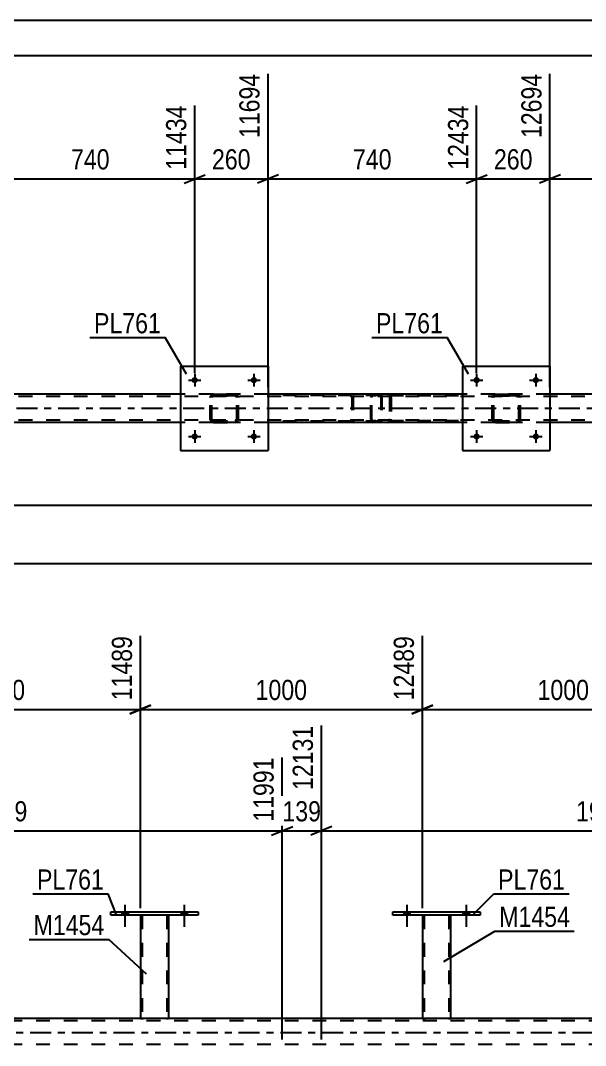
# Model space of a CAD drawing. Header units: millimetres. Extents: x 0 to 841, y 0 to 594.
# Drawn here: x 512.8 to 592.9, y 448.5 to 594 of the extents above; entities that cross this region are included whole.
import ezdxf

# ---------------------------------------------------------------- set-up
doc = ezdxf.new("R2010")
doc.units = ezdxf.units.MM
doc.linetypes.add('DXK_LINE_DOT2', pattern=[3.9198, 1.9599, -1.9599])
doc.linetypes.add('DXK_LINE_DOT3', pattern=[5.9187, 2.979, -0.9799, 0.9799, -0.9799])
doc.styles.add('Arial Narrow', font='ARIALN.TTF', dxfattribs={"height": 0.2})

# ---------------------------------------------------------------- blocks, each defined once
blk = doc.blocks.new('Unknown-814553314-1133')
at = {"color": 5, "linetype": 'Continuous'}
for p, q in [((841, 594), (0, 594)), ((836, 589), (5, 589))]:
    blk.add_line(p, q, dxfattribs=at)
blk = doc.blocks.new('Part-814553314-2933 - 2883')
at = {"color": 7, "linetype": 'DXK_LINE_DOT2'}
for p, q in [((757.51, 540.62), (80.15, 540.62)), ((547.91, 540.94), (535.51, 540.94)), ((587.91, 540.94), (575.51, 540.94)), ((757.51, 537.26), (80.15, 537.26)), ((547.91, 536.94), (535.51, 536.94)), ((587.91, 536.94), (575.51, 536.94))]:
    blk.add_line(p, q, dxfattribs=at)
at = {"color": 2, "linetype": 'Continuous'}
for p, q in [((535.51, 540.94), (507.91, 540.94)), ((575.51, 540.94), (547.91, 540.94)), ((615.51, 540.94), (587.91, 540.94)), ((535.51, 536.94), (507.91, 536.94)), ((575.51, 536.94), (547.91, 536.94)), ((615.51, 536.94), (587.91, 536.94))]:
    blk.add_line(p, q, dxfattribs=at)
at = {"color": 7, "linetype": 'DXK_LINE_DOT3'}
blk.add_line((80.15, 538.94), (757.51, 538.94), dxfattribs=at)
blk = doc.blocks.new('Bolt-814553314-2971 - 2883')
at = {"linetype": 'Continuous'}
for points in [[(577.95, 542.94, -1), (577.07, 542.94, -1)], [(586.35, 542.94, -1), (585.47, 542.94, -1)]]:
    blk.add_hatch(color=1, dxfattribs=at).paths.add_polyline_path(points)
at = {"color": 1, "linetype": 'Continuous'}
for p, q in [((576.63, 542.94), (578.39, 542.94)), ((577.51, 543.82), (577.51, 542.06)), ((585.03, 542.94), (586.79, 542.94)), ((585.91, 543.82), (585.91, 542.06))]:
    blk.add_line(p, q, dxfattribs=at)
blk = doc.blocks.new('Part-814553314-3036 - 2883')
at = {"color": 2, "linetype": 'Continuous'}
for p, q in [((575.51, 544.94), (575.51, 532.94)), ((575.51, 544.94), (587.91, 544.94)), ((587.91, 544.94), (587.91, 532.94)), ((575.51, 532.94), (587.91, 532.94))]:
    blk.add_line(p, q, dxfattribs=at)
blk = doc.blocks.new('Bolt-814553314-2972 - 2883')
at = {"linetype": 'Continuous'}
for points in [[(577.95, 534.94, -1), (577.07, 534.94, -1)], [(586.35, 534.94, -1), (585.47, 534.94, -1)]]:
    blk.add_hatch(color=1, dxfattribs=at).paths.add_polyline_path(points)
at = {"color": 1, "linetype": 'Continuous'}
for p, q in [((577.51, 535.82), (577.51, 534.06)), ((585.91, 535.82), (585.91, 534.06)), ((576.63, 534.94), (578.39, 534.94)), ((585.03, 534.94), (586.79, 534.94))]:
    blk.add_line(p, q, dxfattribs=at)
blk = doc.blocks.new('Part-814553314-3037 - 2883')
at = {"color": 7, "linetype": 'DXK_LINE_DOT2'}
for p, q in [((579.71, 540.46), (579.74, 540.65)), ((579.74, 540.65), (579.71, 540.46)), ((579.71, 537.42), (579.71, 540.46)), ((579.95, 540.46), (579.96, 540.56)), ((579.96, 540.56), (579.95, 540.46)), ((579.95, 537.42), (579.95, 540.46)), ((579.96, 540.56), (580.02, 540.63)), ((580.02, 540.63), (579.96, 540.56)), ((580, 540.91), (580.19, 540.94)), ((580.19, 540.94), (580, 540.91)), ((580.02, 540.63), (580.09, 540.69)), ((580.09, 540.69), (580.02, 540.63)), ((580.09, 540.69), (580.19, 540.7)), ((580.19, 540.7), (580.09, 540.69)), ((580.19, 540.94), (583.23, 540.94)), ((580.19, 540.94), (580.19, 540.94)), ((580.19, 540.94), (583.23, 540.94)), ((580.19, 540.7), (583.23, 540.7)), ((580.19, 540.7), (580.19, 540.7)), ((583.23, 540.7), (580.19, 540.7)), ((583.23, 540.94), (583.23, 540.94)), ((583.23, 540.94), (583.41, 540.91)), ((583.41, 540.91), (583.23, 540.94)), ((583.23, 540.7), (583.23, 540.7)), ((583.23, 540.7), (583.32, 540.69)), ((583.32, 540.69), (583.23, 540.7)), ((583.32, 540.69), (583.4, 540.63)), ((583.4, 540.63), (583.32, 540.69)), ((583.4, 540.63), (583.45, 540.56)), ((583.45, 540.56), (583.4, 540.63)), ((583.45, 540.56), (583.47, 540.46)), ((583.47, 540.46), (583.45, 540.56)), ((583.47, 537.42), (583.47, 540.46)), ((583.67, 540.65), (583.71, 540.46)), ((583.71, 540.46), (583.67, 540.65)), ((583.71, 537.42), (583.71, 540.46)), ((579.74, 537.24), (579.71, 537.42)), ((579.71, 537.42), (579.74, 537.24)), ((579.96, 537.33), (579.95, 537.42)), ((579.95, 537.42), (579.96, 537.33)), ((580.02, 537.25), (579.96, 537.33)), ((579.96, 537.33), (580.02, 537.25)), ((580.19, 536.94), (580, 536.98)), ((580, 536.98), (580.19, 536.94)), ((580.09, 537.2), (580.02, 537.25)), ((580.02, 537.25), (580.09, 537.2)), ((580.19, 537.18), (580.09, 537.2)), ((580.09, 537.2), (580.19, 537.18)), ((580.19, 537.18), (583.23, 537.18)), ((580.19, 537.18), (580.19, 537.18)), ((580.19, 537.18), (583.23, 537.18)), ((583.32, 537.2), (583.23, 537.18)), ((583.23, 537.18), (583.32, 537.2)), ((583.23, 537.18), (583.23, 537.18)), ((583.41, 536.98), (583.23, 536.94)), ((583.23, 536.94), (583.41, 536.98)), ((583.4, 537.25), (583.32, 537.2)), ((583.32, 537.2), (583.4, 537.25)), ((583.45, 537.33), (583.4, 537.25)), ((583.4, 537.25), (583.45, 537.33)), ((583.47, 537.42), (583.45, 537.33)), ((583.45, 537.33), (583.47, 537.42)), ((583.71, 537.42), (583.67, 537.24)), ((583.67, 537.24), (583.71, 537.42)), ((580.19, 536.94), (583.23, 536.94)), ((580.19, 536.94), (580.19, 536.94)), ((580.19, 536.94), (583.23, 536.94)), ((583.23, 536.94), (583.23, 536.94))]:
    blk.add_line(p, q, dxfattribs=at)
at = {"color": 7, "linetype": 'DXK_LINE_DOT3'}
blk.add_line((581.71, 538.94), (581.71, 538.94), dxfattribs=at)
at = {"color": 7, "linetype": 'DXK_LINE_DOT2'}
for centre, start, end in [((580.19, 540.46), 112.5, 157.5), ((580.19, 540.46), 112.5, 157.5), ((583.23, 540.46), 22.5, 67.5), ((583.23, 540.46), 22.5, 67.5), ((580.19, 537.42), 202.5, 247.5), ((580.19, 537.42), 202.5, 247.5), ((583.23, 537.42), 292.5, 337.5), ((583.23, 537.42), 292.5, 337.5)]:
    blk.add_arc(centre, 0.48, start, end, dxfattribs=at)
blk = doc.blocks.new('Bolt-814553314-2973 - 2883')
at = {"linetype": 'Continuous'}
for points in [[(537.95, 542.94, -1), (537.07, 542.94, -1)], [(546.35, 542.94, -1), (545.47, 542.94, -1)]]:
    blk.add_hatch(color=1, dxfattribs=at).paths.add_polyline_path(points)
at = {"color": 1, "linetype": 'Continuous'}
for p, q in [((536.63, 542.94), (538.39, 542.94)), ((537.51, 543.82), (537.51, 542.06)), ((545.03, 542.94), (546.79, 542.94)), ((545.91, 543.82), (545.91, 542.06))]:
    blk.add_line(p, q, dxfattribs=at)
blk = doc.blocks.new('Bolt-814553314-2974 - 2883')
at = {"linetype": 'Continuous'}
for points in [[(537.95, 534.94, -1), (537.07, 534.94, -1)], [(546.35, 534.94, -1), (545.47, 534.94, -1)]]:
    blk.add_hatch(color=1, dxfattribs=at).paths.add_polyline_path(points)
at = {"color": 1, "linetype": 'Continuous'}
for p, q in [((537.51, 535.82), (537.51, 534.06)), ((545.91, 535.82), (545.91, 534.06)), ((536.63, 534.94), (538.39, 534.94)), ((545.03, 534.94), (546.79, 534.94))]:
    blk.add_line(p, q, dxfattribs=at)
blk = doc.blocks.new('Part-814553314-3042 - 2883')
at = {"color": 2, "linetype": 'Continuous'}
for p, q in [((535.51, 544.94), (535.51, 532.94)), ((535.51, 544.94), (547.91, 544.94)), ((547.91, 544.94), (547.91, 532.94)), ((535.51, 532.94), (547.91, 532.94))]:
    blk.add_line(p, q, dxfattribs=at)
blk = doc.blocks.new('Part-814553314-3043 - 2883')
at = {"color": 7, "linetype": 'DXK_LINE_DOT2'}
for p, q in [((539.71, 540.46), (539.74, 540.65)), ((539.74, 540.65), (539.71, 540.46)), ((539.71, 537.42), (539.71, 540.46)), ((539.95, 540.46), (539.96, 540.56)), ((539.96, 540.56), (539.95, 540.46)), ((539.95, 537.42), (539.95, 540.46)), ((539.96, 540.56), (540.02, 540.63)), ((540.02, 540.63), (539.96, 540.56)), ((540, 540.91), (540.19, 540.94)), ((540.19, 540.94), (540, 540.91)), ((540.02, 540.63), (540.09, 540.69)), ((540.09, 540.69), (540.02, 540.63)), ((540.09, 540.69), (540.19, 540.7)), ((540.19, 540.7), (540.09, 540.69)), ((540.19, 540.94), (543.23, 540.94)), ((540.19, 540.94), (540.19, 540.94)), ((540.19, 540.94), (543.23, 540.94)), ((540.19, 540.7), (543.23, 540.7)), ((540.19, 540.7), (540.19, 540.7)), ((543.23, 540.7), (540.19, 540.7)), ((543.23, 540.94), (543.23, 540.94)), ((543.23, 540.94), (543.41, 540.91)), ((543.41, 540.91), (543.23, 540.94)), ((543.23, 540.7), (543.23, 540.7)), ((543.23, 540.7), (543.32, 540.69)), ((543.32, 540.69), (543.23, 540.7)), ((543.32, 540.69), (543.4, 540.63)), ((543.4, 540.63), (543.32, 540.69)), ((543.4, 540.63), (543.45, 540.56)), ((543.45, 540.56), (543.4, 540.63)), ((543.45, 540.56), (543.47, 540.46)), ((543.47, 540.46), (543.45, 540.56)), ((543.47, 537.42), (543.47, 540.46)), ((543.67, 540.65), (543.71, 540.46)), ((543.71, 540.46), (543.67, 540.65)), ((543.71, 537.42), (543.71, 540.46)), ((539.74, 537.24), (539.71, 537.42)), ((539.71, 537.42), (539.74, 537.24)), ((539.96, 537.33), (539.95, 537.42)), ((539.95, 537.42), (539.96, 537.33)), ((540.02, 537.25), (539.96, 537.33)), ((539.96, 537.33), (540.02, 537.25)), ((540.19, 536.94), (540, 536.98)), ((540, 536.98), (540.19, 536.94)), ((540.09, 537.2), (540.02, 537.25)), ((540.02, 537.25), (540.09, 537.2)), ((540.19, 537.18), (540.09, 537.2)), ((540.09, 537.2), (540.19, 537.18)), ((540.19, 537.18), (543.23, 537.18)), ((540.19, 537.18), (540.19, 537.18)), ((540.19, 537.18), (543.23, 537.18)), ((543.32, 537.2), (543.23, 537.18)), ((543.23, 537.18), (543.32, 537.2)), ((543.23, 537.18), (543.23, 537.18)), ((543.41, 536.98), (543.23, 536.94)), ((543.23, 536.94), (543.41, 536.98)), ((543.4, 537.25), (543.32, 537.2)), ((543.32, 537.2), (543.4, 537.25)), ((543.45, 537.33), (543.4, 537.25)), ((543.4, 537.25), (543.45, 537.33)), ((543.47, 537.42), (543.45, 537.33)), ((543.45, 537.33), (543.47, 537.42)), ((543.71, 537.42), (543.67, 537.24)), ((543.67, 537.24), (543.71, 537.42)), ((540.19, 536.94), (543.23, 536.94)), ((540.19, 536.94), (540.19, 536.94)), ((540.19, 536.94), (543.23, 536.94)), ((543.23, 536.94), (543.23, 536.94))]:
    blk.add_line(p, q, dxfattribs=at)
at = {"color": 7, "linetype": 'DXK_LINE_DOT3'}
blk.add_line((541.71, 538.94), (541.71, 538.94), dxfattribs=at)
at = {"color": 7, "linetype": 'DXK_LINE_DOT2'}
for centre, start, end in [((540.19, 540.46), 112.5, 157.5), ((540.19, 540.46), 112.5, 157.5), ((543.23, 540.46), 22.5, 67.5), ((543.23, 540.46), 22.5, 67.5), ((540.19, 537.42), 202.5, 247.5), ((540.19, 537.42), 202.5, 247.5), ((543.23, 537.42), 292.5, 337.5), ((543.23, 537.42), 292.5, 337.5)]:
    blk.add_arc(centre, 0.48, start, end, dxfattribs=at)
blk = doc.blocks.new('Part-814553314-3096 - 2883')
at = {"color": 7, "linetype": 'DXK_LINE_DOT2'}
for p, q in [((563.73, 540.94), (548.4, 540.94)), ((563.73, 540.78), (548.4, 540.78)), ((559.84, 540.75), (559.81, 540.62)), ((559.81, 540.62), (559.81, 537.26)), ((559.98, 540.62), (559.99, 540.69)), ((559.98, 540.62), (559.98, 537.26)), ((559.99, 540.69), (560.03, 540.74)), ((560.15, 540.94), (560.02, 540.92)), ((560.03, 540.74), (560.06, 540.76)), ((560.06, 540.76), (560.08, 540.77)), ((560.08, 540.77), (560.15, 540.78)), ((563.86, 540.92), (563.73, 540.94)), ((563.73, 540.78), (563.79, 540.77)), ((563.79, 540.77), (563.85, 540.74)), ((563.85, 540.74), (563.88, 540.69)), ((563.88, 540.69), (563.9, 540.62)), ((563.9, 540.62), (563.9, 537.26)), ((564.07, 540.62), (564.04, 540.75)), ((564.07, 540.62), (564.07, 537.26)), ((563.73, 537.1), (548.4, 537.1)), ((559.81, 537.26), (559.84, 537.14)), ((559.99, 537.2), (559.98, 537.26)), ((560.03, 537.15), (559.99, 537.2)), ((560.03, 537.15), (560.06, 537.13)), ((560.06, 537.13), (560.08, 537.12)), ((560.08, 537.12), (560.15, 537.1)), ((563.79, 537.12), (563.73, 537.1)), ((563.85, 537.15), (563.79, 537.12)), ((563.88, 537.2), (563.85, 537.15)), ((563.9, 537.26), (563.88, 537.2)), ((564.04, 537.14), (564.07, 537.26)), ((563.73, 536.94), (548.4, 536.94)), ((560.02, 536.97), (560.15, 536.94)), ((563.73, 536.94), (563.86, 536.97))]:
    blk.add_line(p, q, dxfattribs=at)
for centre, start, end in [((563.74, 540.61), 24.32, 69.2417), ((560.14, 537.28), 204.32, 249.2417), ((563.74, 537.28), 290.7583, 335.68)]:
    blk.add_arc(centre, 0.331, start, end, dxfattribs=at)
blk = doc.blocks.new('Part-814553314-3110 - 2883')
at = {"color": 7, "linetype": 'DXK_LINE_DOT2'}
for p, q in [((562.54, 540.65), (562.52, 540.46)), ((562.52, 537.42), (562.52, 540.46)), ((562.6, 540.8), (562.54, 540.65)), ((562.69, 540.91), (562.6, 540.8)), ((562.65, 540.46), (562.66, 540.56)), ((562.65, 537.42), (562.65, 540.46)), ((562.66, 540.56), (562.69, 540.63)), ((562.79, 540.94), (562.69, 540.91)), ((562.69, 540.63), (562.74, 540.69)), ((562.74, 540.69), (562.79, 540.7)), ((574.95, 540.94), (562.79, 540.94)), ((574.95, 540.7), (562.79, 540.7)), ((564.07, 540.94), (564.07, 540.7)), ((565.07, 540.91), (564.88, 540.94)), ((564.88, 540.7), (564.98, 540.69)), ((564.98, 540.69), (565.06, 540.63)), ((565.06, 540.63), (565.11, 540.56)), ((565.11, 540.56), (565.13, 540.46)), ((565.13, 540.46), (565.13, 537.42)), ((565.37, 540.55), (565.35, 540.65)), ((565.38, 540.46), (565.37, 540.55)), ((565.38, 540.46), (565.38, 537.42)), ((562.52, 537.42), (562.54, 537.24)), ((562.54, 537.24), (562.6, 537.08)), ((562.6, 537.08), (562.69, 536.98)), ((562.66, 537.33), (562.65, 537.42)), ((562.69, 537.25), (562.66, 537.33)), ((562.74, 537.2), (562.69, 537.25)), ((562.69, 536.98), (562.79, 536.94)), ((562.79, 537.18), (562.74, 537.2)), ((574.95, 537.18), (562.79, 537.18)), ((564.07, 536.94), (564.07, 537.18)), ((564.98, 537.2), (564.88, 537.18)), ((564.88, 536.94), (565.07, 536.98)), ((565.06, 537.25), (564.98, 537.2)), ((565.11, 537.33), (565.06, 537.25)), ((565.13, 537.42), (565.11, 537.33)), ((565.35, 537.24), (565.37, 537.34)), ((565.37, 537.34), (565.38, 537.42)), ((574.95, 536.94), (562.79, 536.94))]:
    blk.add_line(p, q, dxfattribs=at)
for centre, start, end in [((564.9, 540.45), 23.8494, 68.8059), ((564.9, 537.44), 291.1941, 336.1506)]:
    blk.add_arc(centre, 0.492, start, end, dxfattribs=at)
blk = doc.blocks.new('Part-814553314-3994 - 3897')
at = {"color": 7, "linetype": 'DXK_LINE_DOT2'}
for p, q in [((791.36, 452), (70.25, 452)), ((533.81, 452.32), (529.81, 452.32)), ((573.81, 452.32), (569.81, 452.32)), ((791.36, 448.64), (70.25, 448.64))]:
    blk.add_line(p, q, dxfattribs=at)
at = {"color": 2, "linetype": 'Continuous'}
for p, q in [((529.81, 452.32), (493.81, 452.32)), ((569.81, 452.32), (533.81, 452.32)), ((609.81, 452.32), (573.81, 452.32))]:
    blk.add_line(p, q, dxfattribs=at)
at = {"color": 7, "linetype": 'DXK_LINE_DOT3'}
blk.add_line((70.25, 450.32), (791.36, 450.32), dxfattribs=at)
blk = doc.blocks.new('Part-814553314-4042 - 3897')
at = {"color": 7, "linetype": 'DXK_LINE_DOT3'}
blk.add_line((589.63, 317.7), (640.59, 457.72), dxfattribs=at)
at = {"color": 7, "linetype": 'DXK_LINE_DOT2'}
for p, q in [((635.21, 448.32), (591.09, 327.1)), ((639.13, 448.32), (595.01, 327.1)), ((639.3, 448.32), (637.77, 444.12)), ((590.92, 327.1), (592.68, 331.92)), ((596.94, 331.92), (595.18, 327.1)), ((595.18, 327.1), (590.92, 327.1))]:
    blk.add_line(p, q, dxfattribs=at)
at = {"color": 2, "linetype": 'Continuous'}
for p, q in [((635.04, 448.32), (592.68, 331.92)), ((639.3, 448.32), (635.04, 448.32)), ((637.77, 444.12), (596.94, 331.92))]:
    blk.add_line(p, q, dxfattribs=at)
blk = doc.blocks.new('Bolt-814553314-4135 - 3897')
at = {"linetype": 'Continuous'}
for points in [[(567.17, 466.96), (568.05, 466.96), (568.05, 467.44), (567.17, 467.44)], [(575.57, 466.96), (576.45, 466.96), (576.45, 467.44), (575.57, 467.44)]]:
    blk.add_hatch(color=1, dxfattribs=at).paths.add_polyline_path(points)
at = {"color": 1, "linetype": 'Continuous'}
for p, q in [((567.17, 467.44), (567.17, 466.96)), ((567.61, 468.44), (567.61, 465.32)), ((568.05, 467.44), (568.05, 466.96)), ((575.57, 467.44), (575.57, 466.96)), ((576.01, 468.44), (576.01, 465.32)), ((576.45, 467.44), (576.45, 466.96))]:
    blk.add_line(p, q, dxfattribs=at)
blk = doc.blocks.new('Bolt-814553314-4136 - 3897')
at = {"linetype": 'Continuous'}
for points in [[(567.17, 466.96), (568.05, 466.96), (568.05, 467.44), (567.17, 467.44)], [(575.57, 466.96), (576.45, 466.96), (576.45, 467.44), (575.57, 467.44)]]:
    blk.add_hatch(color=1, dxfattribs=at).paths.add_polyline_path(points)
at = {"color": 1, "linetype": 'Continuous'}
for p, q in [((567.17, 467.44), (567.17, 466.96)), ((567.61, 468.44), (567.61, 465.32)), ((568.05, 467.44), (568.05, 466.96)), ((575.57, 467.44), (575.57, 466.96)), ((576.01, 468.44), (576.01, 465.32)), ((576.45, 467.44), (576.45, 466.96))]:
    blk.add_line(p, q, dxfattribs=at)
blk = doc.blocks.new('Bolt-814553314-4137 - 3897')
at = {"linetype": 'Continuous'}
for points in [[(527.17, 466.96), (528.05, 466.96), (528.05, 467.44), (527.17, 467.44)], [(535.57, 466.96), (536.45, 466.96), (536.45, 467.44), (535.57, 467.44)]]:
    blk.add_hatch(color=1, dxfattribs=at).paths.add_polyline_path(points)
at = {"color": 1, "linetype": 'Continuous'}
for p, q in [((527.17, 467.44), (527.17, 466.96)), ((527.61, 468.44), (527.61, 465.32)), ((528.05, 467.44), (528.05, 466.96)), ((535.57, 467.44), (535.57, 466.96)), ((536.01, 468.44), (536.01, 465.32)), ((536.45, 467.44), (536.45, 466.96))]:
    blk.add_line(p, q, dxfattribs=at)
blk = doc.blocks.new('Bolt-814553314-4146 - 3897')
at = {"linetype": 'Continuous'}
for points in [[(527.17, 466.96), (528.05, 466.96), (528.05, 467.44), (527.17, 467.44)], [(535.57, 466.96), (536.45, 466.96), (536.45, 467.44), (535.57, 467.44)]]:
    blk.add_hatch(color=1, dxfattribs=at).paths.add_polyline_path(points)
at = {"color": 1, "linetype": 'Continuous'}
for p, q in [((527.17, 467.44), (527.17, 466.96)), ((527.61, 468.44), (527.61, 465.32)), ((528.05, 467.44), (528.05, 466.96)), ((535.57, 467.44), (535.57, 466.96)), ((536.01, 468.44), (536.01, 465.32)), ((536.45, 467.44), (536.45, 466.96))]:
    blk.add_line(p, q, dxfattribs=at)
blk = doc.blocks.new('Part-814553314-4204 - 3897')
at = {"color": 2, "linetype": 'Continuous'}
for p, q in [((565.61, 467.44), (578.01, 467.44)), ((565.61, 466.96), (565.61, 467.44)), ((578.01, 467.44), (578.01, 466.96)), ((578.01, 466.96), (565.61, 466.96))]:
    blk.add_line(p, q, dxfattribs=at)
blk = doc.blocks.new('Part-814553314-4209 - 3897')
at = {"color": 7, "linetype": 'DXK_LINE_DOT2'}
for p, q in [((569.81, 466.97), (569.81, 466.97)), ((569.81, 466.97), (569.81, 466.96)), ((569.81, 466.96), (569.81, 466.97)), ((569.84, 466.97), (569.81, 466.97)), ((569.81, 466.97), (569.84, 466.97)), ((569.95, 466.97), (569.84, 466.97)), ((569.84, 466.97), (569.95, 466.97)), ((570.1, 466.97), (569.95, 466.97)), ((569.95, 466.97), (570.1, 466.97)), ((570.05, 466.97), (570.05, 466.97)), ((570.05, 466.97), (570.05, 452.32)), ((570.06, 466.97), (570.05, 466.97)), ((570.05, 466.97), (570.06, 466.97)), ((570.12, 466.97), (570.06, 466.97)), ((570.06, 466.97), (570.12, 466.97)), ((573.51, 466.97), (570.1, 466.97)), ((573.51, 466.97), (570.1, 466.97)), ((573.42, 466.97), (570.12, 466.97)), ((570.12, 466.97), (570.19, 466.97)), ((573.5, 466.97), (570.19, 466.97)), ((573.5, 466.97), (573.42, 466.97)), ((573.55, 466.97), (573.5, 466.97)), ((573.5, 466.97), (573.55, 466.97)), ((573.51, 466.97), (573.67, 466.97)), ((573.67, 466.97), (573.51, 466.97)), ((573.57, 466.97), (573.55, 466.97)), ((573.55, 466.97), (573.57, 466.97)), ((573.57, 466.97), (573.57, 466.97)), ((573.57, 466.97), (573.57, 452.32)), ((573.67, 466.97), (573.77, 466.97)), ((573.77, 466.97), (573.67, 466.97)), ((573.77, 466.97), (573.81, 466.97)), ((573.81, 466.97), (573.77, 466.97)), ((573.81, 466.97), (573.81, 466.97)), ((573.81, 466.97), (573.81, 466.96)), ((573.81, 466.96), (573.81, 466.97)), ((569.81, 452.32), (569.84, 452.32)), ((569.84, 452.32), (569.95, 452.32)), ((569.95, 452.32), (570.1, 452.32)), ((570.06, 452.32), (570.05, 452.32)), ((570.05, 452.32), (570.06, 452.32)), ((570.12, 452.32), (570.06, 452.32)), ((570.06, 452.32), (570.12, 452.32)), ((573.51, 452.32), (570.1, 452.32)), ((573.42, 452.32), (570.12, 452.32)), ((570.12, 452.32), (570.19, 452.32)), ((573.55, 452.32), (570.19, 452.32)), ((573.5, 452.32), (573.42, 452.32)), ((573.55, 452.32), (573.5, 452.32)), ((573.51, 452.32), (573.67, 452.32)), ((573.57, 452.32), (573.55, 452.32)), ((573.55, 452.32), (573.57, 452.32)), ((573.67, 452.32), (573.77, 452.32)), ((573.77, 452.32), (573.81, 452.32))]:
    blk.add_line(p, q, dxfattribs=at)
at = {"color": 2, "linetype": 'Continuous'}
for p, q in [((569.81, 466.96), (569.81, 452.32)), ((573.81, 466.96), (573.81, 452.32)), ((569.84, 452.32), (569.81, 452.32)), ((569.95, 452.32), (569.84, 452.32)), ((570.1, 452.32), (569.95, 452.32)), ((573.51, 452.32), (570.1, 452.32)), ((573.67, 452.32), (573.51, 452.32)), ((573.77, 452.32), (573.67, 452.32)), ((573.81, 452.32), (573.77, 452.32))]:
    blk.add_line(p, q, dxfattribs=at)
blk = doc.blocks.new('Part-814553314-4214 - 3897')
at = {"color": 2, "linetype": 'Continuous'}
for p, q in [((525.61, 467.44), (538.01, 467.44)), ((525.61, 466.96), (525.61, 467.44)), ((538.01, 467.44), (538.01, 466.96)), ((538.01, 466.96), (525.61, 466.96))]:
    blk.add_line(p, q, dxfattribs=at)
blk = doc.blocks.new('Part-814553314-4219 - 3897')
at = {"color": 7, "linetype": 'DXK_LINE_DOT2'}
for p, q in [((529.81, 466.97), (529.81, 466.97)), ((529.81, 466.97), (529.81, 466.96)), ((529.81, 466.96), (529.81, 466.97)), ((529.84, 466.97), (529.81, 466.97)), ((529.81, 466.97), (529.84, 466.97)), ((529.95, 466.97), (529.84, 466.97)), ((529.84, 466.97), (529.95, 466.97)), ((530.1, 466.97), (529.95, 466.97)), ((529.95, 466.97), (530.1, 466.97)), ((530.05, 466.97), (530.05, 466.97)), ((530.05, 466.97), (530.05, 452.32)), ((530.06, 466.97), (530.05, 466.97)), ((530.05, 466.97), (530.06, 466.97)), ((530.12, 466.97), (530.06, 466.97)), ((530.06, 466.97), (530.12, 466.97)), ((533.51, 466.97), (530.1, 466.97)), ((533.51, 466.97), (530.1, 466.97)), ((533.42, 466.97), (530.12, 466.97)), ((530.12, 466.97), (530.19, 466.97)), ((533.5, 466.97), (530.19, 466.97)), ((533.5, 466.97), (533.42, 466.97)), ((533.55, 466.97), (533.5, 466.97)), ((533.5, 466.97), (533.55, 466.97)), ((533.51, 466.97), (533.67, 466.97)), ((533.67, 466.97), (533.51, 466.97)), ((533.57, 466.97), (533.55, 466.97)), ((533.55, 466.97), (533.57, 466.97)), ((533.57, 466.97), (533.57, 466.97)), ((533.57, 466.97), (533.57, 452.32)), ((533.67, 466.97), (533.77, 466.97)), ((533.77, 466.97), (533.67, 466.97)), ((533.77, 466.97), (533.81, 466.97)), ((533.81, 466.97), (533.77, 466.97)), ((533.81, 466.97), (533.81, 466.97)), ((533.81, 466.97), (533.81, 466.96)), ((533.81, 466.96), (533.81, 466.97)), ((529.81, 452.32), (529.84, 452.32)), ((529.84, 452.32), (529.95, 452.32)), ((529.95, 452.32), (530.1, 452.32)), ((530.06, 452.32), (530.05, 452.32)), ((530.05, 452.32), (530.06, 452.32)), ((530.12, 452.32), (530.06, 452.32)), ((530.06, 452.32), (530.12, 452.32)), ((533.51, 452.32), (530.1, 452.32)), ((533.42, 452.32), (530.12, 452.32)), ((530.12, 452.32), (530.19, 452.32)), ((533.55, 452.32), (530.19, 452.32)), ((533.5, 452.32), (533.42, 452.32)), ((533.55, 452.32), (533.5, 452.32)), ((533.51, 452.32), (533.67, 452.32)), ((533.57, 452.32), (533.55, 452.32)), ((533.55, 452.32), (533.57, 452.32)), ((533.67, 452.32), (533.77, 452.32)), ((533.77, 452.32), (533.81, 452.32))]:
    blk.add_line(p, q, dxfattribs=at)
at = {"color": 2, "linetype": 'Continuous'}
for p, q in [((529.81, 466.96), (529.81, 452.32)), ((533.81, 466.96), (533.81, 452.32)), ((529.84, 452.32), (529.81, 452.32)), ((529.95, 452.32), (529.84, 452.32)), ((530.1, 452.32), (529.95, 452.32)), ((533.51, 452.32), (530.1, 452.32)), ((533.67, 452.32), (533.51, 452.32)), ((533.77, 452.32), (533.67, 452.32)), ((533.81, 452.32), (533.77, 452.32))]:
    blk.add_line(p, q, dxfattribs=at)
blk = doc.blocks.new('StraightDimension-814553314-20017 - 2883')
at = {"color": 7, "linetype": 'Continuous'}
for p, q in [((507.91, 541.94), (507.91, 586.45)), ((537.51, 543.94), (537.51, 581.95)), ((509.41, 572.11), (506.41, 570.91)), ((536.01, 570.91), (539.01, 572.11)), ((507.91, 571.51), (537.51, 571.51))]:
    blk.add_line(p, q, dxfattribs=at)
at = {"color": 0}
blk.add_wipeout([(526.05, 572.26), (526.05, 576.46), (519.36, 576.46), (519.36, 572.26)], dxfattribs=at)
at = {"color": 3, "style": 'Arial Narrow'}
blk.add_text('740', height=2.863, dxfattribs=at).set_placement((519.96, 572.86))
at = {"color": 0, "linetype": 'Continuous'}
blk.add_wipeout([(536.91, 582.55), (532.71, 582.55), (532.71, 572.21), (536.91, 572.21)], dxfattribs=at)
at = {"color": 3, "linetype": 'Continuous', "style": 'Arial Narrow'}
blk.add_text('11434', height=2.863, rotation=90.0002, dxfattribs=at).set_placement((536.31, 572.81))
blk = doc.blocks.new('StraightDimension-814553314-3327 - 2883')
at = {"color": 7, "linetype": 'Continuous'}
blk.add_line((79.51, 516.89), (793.6, 516.89), dxfattribs=at)
blk = doc.blocks.new('StraightDimension-814553314-7676 - 2883')
at = {"color": 7, "linetype": 'Continuous'}
blk.add_line((80.15, 525.17), (792.96, 525.17), dxfattribs=at)
blk = doc.blocks.new('StraightDimension-814553314-20013 - 2883')
at = {"color": 7, "linetype": 'Continuous'}
for p, q in [((587.91, 541.94), (587.91, 586.45)), ((617.51, 543.94), (617.51, 581.95)), ((589.41, 572.11), (586.41, 570.91)), ((616.01, 570.91), (619.01, 572.11)), ((587.91, 571.51), (617.51, 571.51))]:
    blk.add_line(p, q, dxfattribs=at)
at = {"color": 0}
blk.add_wipeout([(606.05, 572.26), (606.05, 576.46), (599.36, 576.46), (599.36, 572.26)], dxfattribs=at)
at = {"color": 3, "style": 'Arial Narrow'}
blk.add_text('740', height=2.863, dxfattribs=at).set_placement((599.96, 572.86))
at = {"color": 0, "linetype": 'Continuous'}
blk.add_wipeout([(616.91, 582.55), (612.71, 582.55), (612.71, 572.21), (616.91, 572.21)], dxfattribs=at)
at = {"color": 3, "linetype": 'Continuous', "style": 'Arial Narrow'}
blk.add_text('13434', height=2.863, rotation=90.0002, dxfattribs=at).set_placement((616.31, 572.81))
blk = doc.blocks.new('StraightDimension-814553314-20014 - 2883')
at = {"color": 7, "linetype": 'Continuous'}
for p, q in [((587.91, 541.94), (587.91, 586.45)), ((577.51, 543.94), (577.51, 581.95)), ((576.01, 570.91), (579.01, 572.11)), ((589.41, 572.11), (586.41, 570.91)), ((577.51, 571.51), (587.91, 571.51))]:
    blk.add_line(p, q, dxfattribs=at)
at = {"color": 0}
blk.add_wipeout([(586.05, 572.26), (586.05, 576.46), (579.36, 576.46), (579.36, 572.26)], dxfattribs=at)
at = {"color": 3, "style": 'Arial Narrow'}
blk.add_text('260', height=2.863, dxfattribs=at).set_placement((579.96, 572.86))
at = {"color": 0, "linetype": 'Continuous'}
blk.add_wipeout([(587.31, 587.05), (583.11, 587.05), (583.11, 576.71), (587.31, 576.71)], dxfattribs=at)
at = {"color": 3, "linetype": 'Continuous', "style": 'Arial Narrow'}
blk.add_text('12694', height=2.863, rotation=90.0002, dxfattribs=at).set_placement((586.71, 577.31))
blk = doc.blocks.new('StraightDimension-814553314-20015 - 2883')
at = {"color": 7, "linetype": 'Continuous'}
for p, q in [((547.91, 541.94), (547.91, 586.45)), ((577.51, 543.94), (577.51, 581.95)), ((549.41, 572.11), (546.41, 570.91)), ((576.01, 570.91), (579.01, 572.11)), ((547.91, 571.51), (577.51, 571.51))]:
    blk.add_line(p, q, dxfattribs=at)
at = {"color": 0}
blk.add_wipeout([(566.05, 572.26), (566.05, 576.46), (559.36, 576.46), (559.36, 572.26)], dxfattribs=at)
at = {"color": 3, "style": 'Arial Narrow'}
blk.add_text('740', height=2.863, dxfattribs=at).set_placement((559.96, 572.86))
at = {"color": 0, "linetype": 'Continuous'}
blk.add_wipeout([(576.91, 582.55), (572.71, 582.55), (572.71, 572.21), (576.91, 572.21)], dxfattribs=at)
at = {"color": 3, "linetype": 'Continuous', "style": 'Arial Narrow'}
blk.add_text('12434', height=2.863, rotation=90.0002, dxfattribs=at).set_placement((576.31, 572.81))
blk = doc.blocks.new('StraightDimension-814553314-20016 - 2883')
at = {"color": 7, "linetype": 'Continuous'}
for p, q in [((547.91, 541.94), (547.91, 586.45)), ((537.51, 543.94), (537.51, 581.95)), ((536.01, 570.91), (539.01, 572.11)), ((549.41, 572.11), (546.41, 570.91)), ((537.51, 571.51), (547.91, 571.51))]:
    blk.add_line(p, q, dxfattribs=at)
at = {"color": 0}
blk.add_wipeout([(546.05, 572.26), (546.05, 576.46), (539.36, 576.46), (539.36, 572.26)], dxfattribs=at)
at = {"color": 3, "style": 'Arial Narrow'}
blk.add_text('260', height=2.863, dxfattribs=at).set_placement((539.96, 572.86))
at = {"color": 0, "linetype": 'Continuous'}
blk.add_wipeout([(547.31, 587.05), (543.11, 587.05), (543.11, 576.71), (547.31, 576.71)], dxfattribs=at)
at = {"color": 3, "linetype": 'Continuous', "style": 'Arial Narrow'}
blk.add_text('11694', height=2.863, rotation=90.0002, dxfattribs=at).set_placement((546.71, 577.31))
blk = doc.blocks.new('StraightDimension-814553314-13876 - 3897')
at = {"color": 7, "linetype": 'Continuous'}
for p, q in [((489.81, 467.97), (489.81, 506.62)), ((529.81, 467.97), (529.81, 506.62)), ((491.31, 496.78), (488.31, 495.58)), ((528.31, 495.58), (531.31, 496.78)), ((489.81, 496.18), (529.81, 496.18))]:
    blk.add_line(p, q, dxfattribs=at)
at = {"color": 0}
blk.add_wipeout([(514.06, 496.93), (514.06, 501.13), (505.55, 501.13), (505.55, 496.93)], dxfattribs=at)
at = {"color": 3, "style": 'Arial Narrow'}
blk.add_text('1000', height=2.863, dxfattribs=at).set_placement((506.15, 497.53))
at = {"color": 0, "linetype": 'Continuous'}
blk.add_wipeout([(529.21, 507.22), (525.01, 507.22), (525.01, 496.88), (529.21, 496.88)], dxfattribs=at)
at = {"color": 3, "linetype": 'Continuous', "style": 'Arial Narrow'}
blk.add_text('11489', height=2.863, rotation=90.0002, dxfattribs=at).set_placement((528.61, 497.48))
blk = doc.blocks.new('StraightDimension-814553314-13874 - 3897')
at = {"color": 7, "linetype": 'Continuous'}
for p, q in [((569.81, 467.97), (569.81, 506.62)), ((609.81, 467.97), (609.81, 506.62)), ((571.31, 496.78), (568.31, 495.58)), ((608.31, 495.58), (611.31, 496.78)), ((569.81, 496.18), (609.81, 496.18))]:
    blk.add_line(p, q, dxfattribs=at)
at = {"color": 0}
blk.add_wipeout([(594.06, 496.93), (594.06, 501.13), (585.55, 501.13), (585.55, 496.93)], dxfattribs=at)
at = {"color": 3, "style": 'Arial Narrow'}
blk.add_text('1000', height=2.863, dxfattribs=at).set_placement((586.15, 497.53))
at = {"color": 0, "linetype": 'Continuous'}
blk.add_wipeout([(609.21, 507.22), (605.01, 507.22), (605.01, 496.88), (609.21, 496.88)], dxfattribs=at)
at = {"color": 3, "linetype": 'Continuous', "style": 'Arial Narrow'}
blk.add_text('13489', height=2.863, rotation=90.0002, dxfattribs=at).set_placement((608.61, 497.48))
blk = doc.blocks.new('StraightDimension-814553314-5334 - 3897')
at = {"color": 7, "linetype": 'Continuous'}
for p, q in [((470.35, 449.32), (470.35, 493.89)), ((549.91, 449.32), (549.91, 489.39)), ((471.85, 479.55), (468.85, 478.35)), ((470.35, 478.95), (549.91, 478.95)), ((548.41, 478.35), (551.41, 479.55))]:
    blk.add_line(p, q, dxfattribs=at)
at = {"color": 0}
blk.add_wipeout([(514.39, 479.7), (514.39, 483.9), (505.87, 483.9), (505.87, 479.7)], dxfattribs=at)
at = {"color": 3, "style": 'Arial Narrow'}
blk.add_text('1989', height=2.863, dxfattribs=at).set_placement((506.47, 480.3))
at = {"color": 0, "linetype": 'Continuous'}
blk.add_wipeout([(549.31, 489.99), (545.11, 489.99), (545.11, 479.65), (549.31, 479.65)], dxfattribs=at)
at = {"color": 3, "linetype": 'Continuous', "style": 'Arial Narrow'}
blk.add_text('11991', height=2.863, rotation=90.0002, dxfattribs=at).set_placement((548.71, 480.25))
blk = doc.blocks.new('StraightDimension-814553314-5315 - 3897')
at = {"color": 7, "linetype": 'Continuous'}
for p, q in [((555.48, 449.32), (555.48, 493.89)), ((549.91, 449.32), (549.91, 489.39)), ((548.41, 478.35), (551.41, 479.55)), ((549.91, 478.95), (555.48, 478.95)), ((556.98, 479.55), (553.98, 478.35))]:
    blk.add_line(p, q, dxfattribs=at)
at = {"color": 0}
blk.add_wipeout([(556.04, 479.7), (556.04, 483.9), (549.35, 483.9), (549.35, 479.7)], dxfattribs=at)
at = {"color": 3, "style": 'Arial Narrow'}
blk.add_text('139', height=2.863, dxfattribs=at).set_placement((549.95, 480.3))
at = {"color": 0, "linetype": 'Continuous'}
blk.add_wipeout([(554.88, 494.49), (550.68, 494.49), (550.68, 484.15), (554.88, 484.15)], dxfattribs=at)
at = {"color": 3, "linetype": 'Continuous', "style": 'Arial Narrow'}
blk.add_text('12131', height=2.863, rotation=90.0002, dxfattribs=at).set_placement((554.28, 484.75))
blk = doc.blocks.new('StraightDimension-814553314-5296 - 3897')
at = {"color": 7, "linetype": 'Continuous'}
for p, q in [((555.48, 449.32), (555.48, 493.89)), ((635.04, 449.32), (635.04, 489.39)), ((556.98, 479.55), (553.98, 478.35)), ((555.48, 478.95), (635.04, 478.95)), ((633.54, 478.35), (636.54, 479.55))]:
    blk.add_line(p, q, dxfattribs=at)
at = {"color": 0}
blk.add_wipeout([(599.52, 479.7), (599.52, 483.9), (591.01, 483.9), (591.01, 479.7)], dxfattribs=at)
at = {"color": 3, "style": 'Arial Narrow'}
blk.add_text('1989', height=2.863, dxfattribs=at).set_placement((591.61, 480.3))
at = {"color": 0, "linetype": 'Continuous'}
blk.add_wipeout([(634.44, 489.99), (630.24, 489.99), (630.24, 479.65), (634.44, 479.65)], dxfattribs=at)
at = {"color": 3, "linetype": 'Continuous', "style": 'Arial Narrow'}
blk.add_text('14120', height=2.863, rotation=90.0002, dxfattribs=at).set_placement((633.84, 480.25))
blk = doc.blocks.new('StraightDimension-814553314-13875 - 3897')
at = {"color": 7, "linetype": 'Continuous'}
for p, q in [((529.81, 467.97), (529.81, 506.62)), ((569.81, 467.97), (569.81, 506.62)), ((531.31, 496.78), (528.31, 495.58)), ((568.31, 495.58), (571.31, 496.78)), ((529.81, 496.18), (569.81, 496.18))]:
    blk.add_line(p, q, dxfattribs=at)
at = {"color": 0}
blk.add_wipeout([(554.06, 496.93), (554.06, 501.13), (545.55, 501.13), (545.55, 496.93)], dxfattribs=at)
at = {"color": 3, "style": 'Arial Narrow'}
blk.add_text('1000', height=2.863, dxfattribs=at).set_placement((546.15, 497.53))
at = {"color": 0, "linetype": 'Continuous'}
blk.add_wipeout([(569.21, 507.22), (565.01, 507.22), (565.01, 496.88), (569.21, 496.88)], dxfattribs=at)
at = {"color": 3, "linetype": 'Continuous', "style": 'Arial Narrow'}
blk.add_text('12489', height=2.863, rotation=90.0002, dxfattribs=at).set_placement((568.61, 497.48))
blk = doc.blocks.new('Mark-814553314-3032 - 2883')
at = {"color": 0}
blk.add_wipeout([(572.74, 549.59), (572.74, 552.59), (563.23, 552.59), (563.23, 549.59)], dxfattribs=at)
blk.add_wipeout([(572.74, 549.59), (572.74, 552.59), (563.23, 552.59), (563.23, 549.59)], dxfattribs=at)
at = {"color": 30, "linetype": 'Continuous'}
for p in [(562.63, 548.99), (576.34, 543.79)]:
    blk.add_line(p, (573.34, 548.99), dxfattribs=at)
at = {"color": 3, "style": 'Arial Narrow'}
blk.add_text('PL761', height=2.863, dxfattribs=at).set_placement((563.23, 549.59))
blk = doc.blocks.new('Mark-814553314-3038 - 2883')
at = {"color": 0}
blk.add_wipeout([(532.74, 549.59), (532.74, 552.59), (523.23, 552.59), (523.23, 549.59)], dxfattribs=at)
blk.add_wipeout([(532.74, 549.59), (532.74, 552.59), (523.23, 552.59), (523.23, 549.59)], dxfattribs=at)
at = {"color": 30, "linetype": 'Continuous'}
for p in [(522.63, 548.99), (536.34, 543.79)]:
    blk.add_line(p, (533.34, 548.99), dxfattribs=at)
at = {"color": 3, "style": 'Arial Narrow'}
blk.add_text('PL761', height=2.863, dxfattribs=at).set_placement((523.23, 549.59))
blk = doc.blocks.new('Mark-814553314-4200 - 3897')
at = {"color": 0}
blk.add_wipeout([(590.05, 470.61), (590.05, 473.61), (580.55, 473.61), (580.55, 470.61)], dxfattribs=at)
blk.add_wipeout([(590.05, 470.61), (590.05, 473.61), (580.55, 473.61), (580.55, 470.61)], dxfattribs=at)
at = {"color": 30, "linetype": 'Continuous'}
for p, q in [((577.13, 467.18), (579.95, 470.01)), ((579.95, 470.01), (590.65, 470.01))]:
    blk.add_line(p, q, dxfattribs=at)
at = {"color": 3, "style": 'Arial Narrow'}
blk.add_text('PL761', height=2.863, dxfattribs=at).set_placement((580.55, 470.61))
blk = doc.blocks.new('Mark-814553314-4205 - 3897')
at = {"color": 0}
blk.add_wipeout([(590.76, 465.32), (590.76, 468.32), (580.71, 468.32), (580.71, 465.32)], dxfattribs=at)
blk.add_wipeout([(590.76, 465.32), (590.76, 468.32), (580.71, 468.32), (580.71, 465.32)], dxfattribs=at)
at = {"color": 30, "linetype": 'Continuous'}
for p, q in [((572.84, 460.39), (580.11, 464.72)), ((580.11, 464.72), (591.36, 464.72))]:
    blk.add_line(p, q, dxfattribs=at)
at = {"color": 3, "style": 'Arial Narrow'}
blk.add_text('M1454', height=2.863, dxfattribs=at).set_placement((580.71, 465.32))
blk = doc.blocks.new('Mark-814553314-4210 - 3897')
at = {"color": 0}
blk.add_wipeout([(524.64, 470.61), (524.64, 473.61), (515.14, 473.61), (515.14, 470.61)], dxfattribs=at)
blk.add_wipeout([(524.64, 470.61), (524.64, 473.61), (515.14, 473.61), (515.14, 470.61)], dxfattribs=at)
at = {"color": 30, "linetype": 'Continuous'}
for p in [(514.54, 470.01), (526.36, 467.14)]:
    blk.add_line(p, (525.24, 470.01), dxfattribs=at)
at = {"color": 3, "style": 'Arial Narrow'}
blk.add_text('PL761', height=2.863, dxfattribs=at).set_placement((515.14, 470.61))
blk = doc.blocks.new('Mark-814553314-4215 - 3897')
at = {"color": 0}
blk.add_wipeout([(524.71, 464.15), (524.71, 467.15), (514.65, 467.15), (514.65, 464.15)], dxfattribs=at)
blk.add_wipeout([(524.71, 464.15), (524.71, 467.15), (514.65, 467.15), (514.65, 464.15)], dxfattribs=at)
at = {"color": 30, "linetype": 'Continuous'}
for p in [(514.05, 463.55), (530.68, 458.6)]:
    blk.add_line(p, (525.31, 463.55), dxfattribs=at)
at = {"color": 3, "style": 'Arial Narrow'}
blk.add_text('M1454', height=2.863, dxfattribs=at).set_placement((514.65, 464.15))

msp = doc.modelspace()

# ---------------------------------------------------------------- block references
for name in ['Unknown-814553314-1133', 'Part-814553314-3042 - 2883', 'Part-814553314-3036 - 2883', 'Part-814553314-2933 - 2883', 'Bolt-814553314-2973 - 2883', 'Bolt-814553314-2971 - 2883', 'Part-814553314-3043 - 2883', 'Part-814553314-3096 - 2883', 'Part-814553314-3110 - 2883', 'Part-814553314-3037 - 2883', 'Bolt-814553314-2974 - 2883', 'Bolt-814553314-2972 - 2883', 'Part-814553314-4214 - 3897', 'Bolt-814553314-4137 - 3897', 'Bolt-814553314-4146 - 3897', 'Part-814553314-4204 - 3897', 'Bolt-814553314-4135 - 3897', 'Bolt-814553314-4136 - 3897', 'Part-814553314-4219 - 3897', 'Part-814553314-4209 - 3897', 'Part-814553314-4042 - 3897', 'Part-814553314-3994 - 3897']:
    msp.add_blockref(name, (0, 0))

# ---------------------------------------------------------------- next in the draw order: block references
for name in ['StraightDimension-814553314-20017 - 2883', 'StraightDimension-814553314-20013 - 2883', 'StraightDimension-814553314-3327 - 2883', 'StraightDimension-814553314-13876 - 3897', 'StraightDimension-814553314-13874 - 3897']:
    msp.add_blockref(name, (0, 0))

# ---------------------------------------------------------------- next in the draw order: block references
for name in ['StraightDimension-814553314-20014 - 2883', 'StraightDimension-814553314-7676 - 2883', 'StraightDimension-814553314-5334 - 3897']:
    msp.add_blockref(name, (0, 0))

# ---------------------------------------------------------------- next in the draw order: block references
for name in ['StraightDimension-814553314-20015 - 2883', 'StraightDimension-814553314-5315 - 3897', 'Mark-814553314-4210 - 3897']:
    msp.add_blockref(name, (0, 0))

# ---------------------------------------------------------------- next in the draw order: block references
for name in ['StraightDimension-814553314-20016 - 2883', 'Mark-814553314-3032 - 2883', 'StraightDimension-814553314-5296 - 3897', 'Mark-814553314-4215 - 3897']:
    msp.add_blockref(name, (0, 0))

# ---------------------------------------------------------------- next in the draw order: block references
for name in ['Mark-814553314-3038 - 2883', 'StraightDimension-814553314-13875 - 3897', 'Mark-814553314-4200 - 3897']:
    msp.add_blockref(name, (0, 0))

# ---------------------------------------------------------------- next in the draw order: block references
msp.add_blockref('Mark-814553314-4205 - 3897', (0, 0))

doc.saveas('drawing.dxf')
